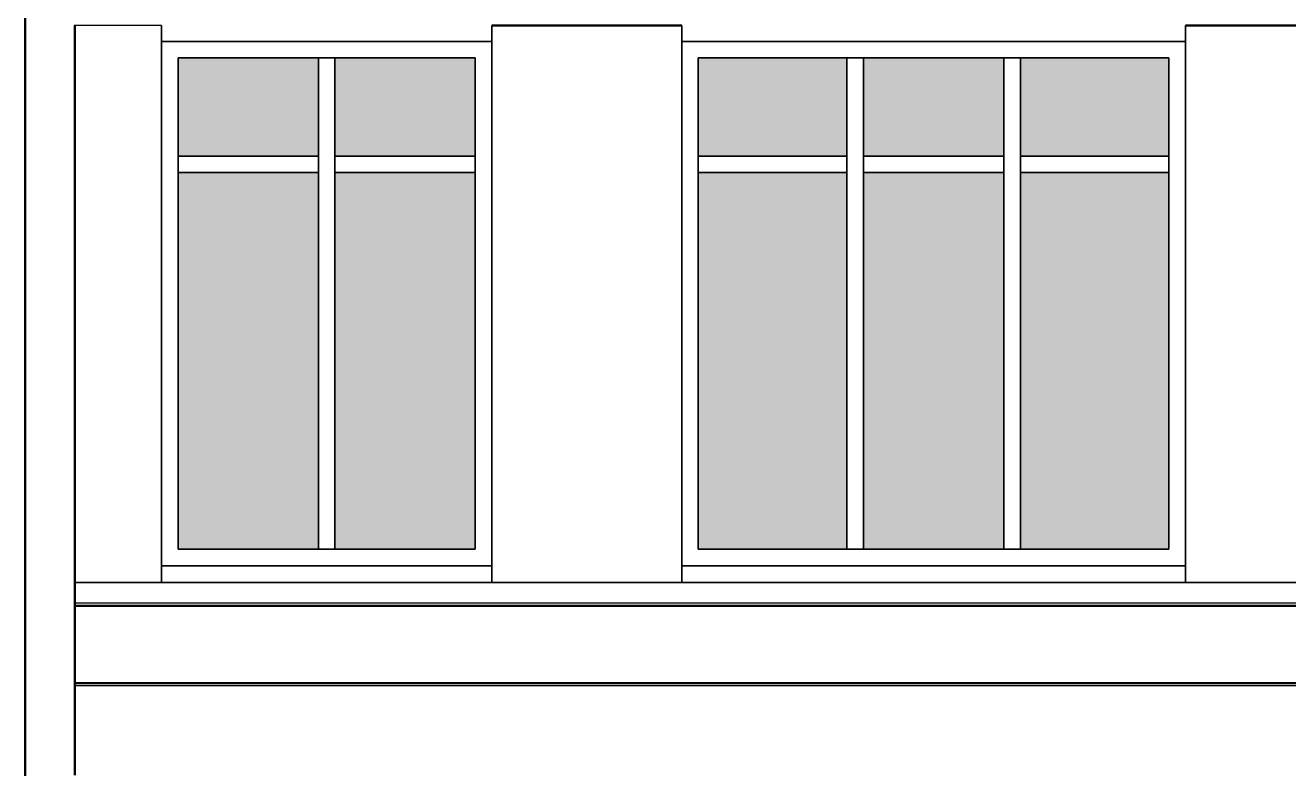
# Model space of a CAD drawing. Header units: metres. Extents: x -57 to 501, y 45 to 307.
# Drawn here: x 283.7 to 291.35, y 91.81 to 96.31 of the extents above; entities that cross this region are included whole.
import ezdxf

# ---------------------------------------------------------------- set-up
doc = ezdxf.new("R2010")
doc.units = ezdxf.units.M

msp = doc.modelspace()

# ---------------------------------------------------------------- hatches: boundary and pattern name
h = msp.add_hatch(color=256)
h.dxf.hatch_style = 1
h.set_gradient(color1=(147, 149, 152), name='HEMISPHERICAL')
h.paths.add_polyline_path([(285.4758, 95.4212), (284.6258, 95.4212), (284.6258, 93.1412), (285.4758, 93.1412)])
h.paths.add_polyline_path([(285.4758, 96.1155), (284.6258, 96.1155), (284.6258, 95.5212), (285.4758, 95.5212)])
h.paths.add_polyline_path([(286.4258, 95.4212), (285.5758, 95.4212), (285.5758, 93.1412), (286.4258, 93.1412)])
h.paths.add_polyline_path([(286.4258, 96.1155), (285.5758, 96.1155), (285.5758, 95.5212), (286.4258, 95.5212)])
h.paths.add_polyline_path([(288.6758, 95.4212), (287.7758, 95.4212), (287.7758, 93.1412), (288.6758, 93.1412)])
h.paths.add_polyline_path([(288.6758, 96.1155), (287.7758, 96.1155), (287.7758, 95.5212), (288.6758, 95.5212)])
h.paths.add_polyline_path([(289.6258, 95.4212), (288.7758, 95.4212), (288.7758, 93.1412), (289.6258, 93.1412)])
h.paths.add_polyline_path([(289.6258, 96.1155), (288.7758, 96.1155), (288.7758, 95.5212), (289.6258, 95.5212)])
h.paths.add_polyline_path([(290.6258, 95.4212), (289.7258, 95.4212), (289.7258, 93.1412), (290.6258, 93.1412)])
h.paths.add_polyline_path([(290.6258, 96.1155), (289.7258, 96.1155), (289.7258, 95.5212), (290.6258, 95.5212)])
h.paths.add_polyline_path([(292.8758, 95.4212), (291.9758, 95.4212), (291.9758, 93.1412), (292.8758, 93.1412)])
h.paths.add_polyline_path([(292.8758, 96.1155), (291.9758, 96.1155), (291.9758, 95.5212), (292.8758, 95.5212)])
h.paths.add_polyline_path([(293.8258, 95.4212), (292.9758, 95.4212), (292.9758, 93.1412), (293.8258, 93.1412)])
h.paths.add_polyline_path([(293.8258, 96.1155), (292.9758, 96.1155), (292.9758, 95.5212), (293.8258, 95.5212)])
h.paths.add_polyline_path([(294.8258, 95.4212), (293.9258, 95.4212), (293.9258, 93.1412), (294.8258, 93.1412)])
h.paths.add_polyline_path([(294.8258, 96.1155), (293.9258, 96.1155), (293.9258, 95.5212), (294.8258, 95.5212)])
h.paths.add_polyline_path([(297.0258, 95.4212), (296.1758, 95.4212), (296.1758, 93.1412), (297.0258, 93.1412)])
h.paths.add_polyline_path([(297.0258, 96.1155), (296.1758, 96.1155), (296.1758, 95.5212), (297.0258, 95.5212)])
h.paths.add_polyline_path([(297.9758, 95.4212), (297.1258, 95.4212), (297.1258, 93.1412), (297.9758, 93.1412)])
h.paths.add_polyline_path([(297.9758, 96.1155), (297.1258, 96.1155), (297.1258, 95.5212), (297.9758, 95.5212)])
h.paths.add_polyline_path([(300.5758, 95.4212), (299.7258, 95.4212), (299.7258, 93.1412), (300.5758, 93.1412)])
h.paths.add_polyline_path([(300.5758, 96.1155), (299.7258, 96.1155), (299.7258, 95.5212), (300.5758, 95.5212)])
h.paths.add_polyline_path([(301.5258, 95.4212), (300.6758, 95.4212), (300.6758, 93.1412), (301.5258, 93.1412)])
h.paths.add_polyline_path([(301.5258, 96.1155), (300.6758, 96.1155), (300.6758, 95.5212), (301.5258, 95.5212)])
h.paths.add_polyline_path([(303.7758, 95.4212), (302.8758, 95.4212), (302.8758, 93.1412), (303.7758, 93.1412)])
h.paths.add_polyline_path([(303.7758, 96.1155), (302.8758, 96.1155), (302.8758, 95.5212), (303.7758, 95.5212)])
h.paths.add_polyline_path([(304.7258, 95.4212), (303.8758, 95.4212), (303.8758, 93.1412), (304.7258, 93.1412)])
h.paths.add_polyline_path([(304.7258, 96.1155), (303.8758, 96.1155), (303.8758, 95.5212), (304.7258, 95.5212)])
h.paths.add_polyline_path([(305.7258, 95.4212), (304.8258, 95.4212), (304.8258, 93.1412), (305.7258, 93.1412)])
h.paths.add_polyline_path([(305.7258, 96.1155), (304.8258, 96.1155), (304.8258, 95.5212), (305.7258, 95.5212)])
h.paths.add_polyline_path([(307.9758, 95.4212), (307.0758, 95.4212), (307.0758, 93.1412), (307.9758, 93.1412)])
h.paths.add_polyline_path([(307.9758, 96.1155), (307.0758, 96.1155), (307.0758, 95.5212), (307.9758, 95.5212)])
h.paths.add_polyline_path([(308.9258, 95.4212), (308.0758, 95.4212), (308.0758, 93.1412), (308.9258, 93.1412)])
h.paths.add_polyline_path([(308.9258, 96.1155), (308.0758, 96.1155), (308.0758, 95.5212), (308.9258, 95.5212)])
h.paths.add_polyline_path([(309.9258, 95.4212), (309.0258, 95.4212), (309.0258, 93.1412), (309.9258, 93.1412)])
h.paths.add_polyline_path([(309.9258, 96.1155), (309.0258, 96.1155), (309.0258, 95.5212), (309.9258, 95.5212)])
h.paths.add_polyline_path([(312.1258, 95.4212), (311.2758, 95.4212), (311.2758, 93.1412), (312.1258, 93.1412)])
h.paths.add_polyline_path([(312.1258, 96.1155), (311.2758, 96.1155), (311.2758, 95.5212), (312.1258, 95.5212)])
h.paths.add_polyline_path([(313.0758, 95.4212), (312.2258, 95.4212), (312.2258, 93.1412), (313.0758, 93.1412)])
h.paths.add_polyline_path([(313.0758, 96.1155), (312.2258, 96.1155), (312.2258, 95.5212), (313.0758, 95.5212)])

# ---------------------------------------------------------------- linework, layer by layer
at = {"lineweight": 50}
for p, q in [((283.7008, 96.5555), (283.7008, 95.6884)), ((284.0008, 92.9412), (284.0008, 96.3112)), ((287.6758, 96.3112), (286.5258, 96.3112)), ((291.8758, 96.3112), (290.7258, 96.3112)), ((283.7008, 95.4691), (283.7008, 95.6884)), ((283.7008, 95.4166), (283.7008, 95.4691)), ((283.7008, 94.4691), (283.7008, 95.4166)), ((283.7008, 94.402), (283.7008, 94.4691)), ((283.7008, 94.2611), (283.7008, 94.402)), ((283.7008, 94.1212), (283.7008, 94.2611)), ((283.7008, 94.1212), (283.7008, 92.9412)), ((283.7008, 92.9412), (283.7008, 92.8462)), ((284.0008, 92.8712), (284.0008, 92.9412)), ((284.0008, 92.8655), (284.0008, 92.8712)), ((283.7008, 92.8462), (283.7008, 92.8308)), ((283.7008, 92.0112), (283.7008, 92.8308)), ((284.0008, 92.8262), (284.0008, 92.8655)), ((284.0008, 92.8155), (284.0008, 92.8262)), ((284.0008, 92.8155), (284.0008, 92.7995)), ((298.7008, 92.7995), (284.0008, 92.7995)), ((284.0008, 92.3315), (284.0008, 92.7995)), ((284.0008, 92.3315), (284.0008, 92.3155)), ((298.7008, 92.3315), (284.0008, 92.3315)), ((284.0008, 92.0604), (284.0008, 92.3155)), ((284.0008, 92.0604), (284.0008, 92.0472)), ((284.0008, 91.9469), (284.0008, 92.0472)), ((283.7008, 91.8931), (283.7008, 92.0112)), ((283.7008, 91.8149), (283.7008, 91.8931)), ((284.0008, 91.8429), (284.0008, 91.9469)), ((283.7008, 91.4691), (283.7008, 91.8149)), ((284.0008, 91.7739), (284.0008, 91.8429))]:
    msp.add_line(p, q, dxfattribs=at)
for p, q in [((284.0008, 96.3112), (284.0008, 96.3155)), ((284.5258, 96.3112), (284.0008, 96.3112)), ((284.1343, 92.8155), (284.0008, 92.8155)), ((284.2643, 92.8155), (284.1343, 92.8155)), ((284.4192, 92.8155), (284.2643, 92.8155)), ((284.5491, 92.8155), (284.4192, 92.8155)), ((284.704, 92.8155), (284.5491, 92.8155)), ((284.834, 92.8155), (284.704, 92.8155)), ((284.9889, 92.8155), (284.834, 92.8155)), ((285.1188, 92.8155), (284.9889, 92.8155)), ((285.2737, 92.8155), (285.1188, 92.8155)), ((285.4037, 92.8155), (285.2737, 92.8155)), ((285.5586, 92.8155), (285.4037, 92.8155)), ((285.6886, 92.8155), (285.5586, 92.8155)), ((285.8434, 92.8155), (285.6886, 92.8155)), ((285.9734, 92.8155), (285.8434, 92.8155)), ((286.1283, 92.8155), (285.9734, 92.8155)), ((286.2583, 92.8155), (286.1283, 92.8155)), ((286.4132, 92.8155), (286.2583, 92.8155)), ((286.4171, 92.8155), (286.4132, 92.8155)), ((298.7008, 92.8155), (286.4171, 92.8155)), ((298.7008, 92.3155), (284.0008, 92.3155))]:
    msp.add_line(p, q)
at = {"lineweight": 35}
for p, q in [((284.5258, 96.2155), (284.5258, 96.3112)), ((286.5258, 96.3112), (286.5258, 96.2155)), ((287.6758, 96.2155), (287.6758, 96.3112)), ((290.7258, 96.3112), (290.7258, 96.2155)), ((284.5258, 96.2155), (286.5258, 96.2155)), ((284.5258, 93.0412), (284.5258, 96.2155)), ((286.5258, 96.2155), (286.5258, 93.0412)), ((287.6758, 93.0412), (287.6758, 96.2155)), ((287.6758, 96.2155), (290.7258, 96.2155)), ((290.7258, 96.2155), (290.7258, 93.0412)), ((284.6258, 95.5212), (284.6258, 96.1155)), ((284.6258, 96.1155), (285.4758, 96.1155)), ((285.4758, 96.1155), (285.5758, 96.1155)), ((285.4758, 96.1155), (285.4758, 95.5212)), ((285.5758, 95.5212), (285.5758, 96.1155)), ((285.5758, 96.1155), (286.4258, 96.1155)), ((286.4258, 96.1155), (286.4258, 95.5212)), ((287.7758, 95.5212), (287.7758, 96.1155)), ((287.7758, 96.1155), (288.6758, 96.1155)), ((288.6758, 96.1155), (288.7758, 96.1155)), ((288.6758, 96.1155), (288.6758, 95.5212)), ((288.7758, 96.1155), (289.6258, 96.1155)), ((288.7758, 95.5212), (288.7758, 96.1155)), ((289.6258, 96.1155), (289.7258, 96.1155)), ((289.6258, 96.1155), (289.6258, 95.5212)), ((289.7258, 95.5212), (289.7258, 96.1155)), ((289.7258, 96.1155), (290.6258, 96.1155)), ((290.6258, 96.1155), (290.6258, 95.5212)), ((285.4758, 95.5212), (284.6258, 95.5212)), ((284.6258, 95.5212), (284.6258, 95.4212)), ((285.4758, 95.5212), (285.4758, 95.4212)), ((286.4258, 95.5212), (285.5758, 95.5212)), ((285.5758, 95.5212), (285.5758, 95.4212)), ((286.4258, 95.5212), (286.4258, 95.4212)), ((288.6758, 95.5212), (287.7758, 95.5212)), ((287.7758, 95.5212), (287.7758, 95.4212)), ((288.6758, 95.5212), (288.6758, 95.4212)), ((289.6258, 95.5212), (288.7758, 95.5212)), ((288.7758, 95.5212), (288.7758, 95.4212)), ((289.6258, 95.5212), (289.6258, 95.4212)), ((290.6258, 95.5212), (289.7258, 95.5212)), ((289.7258, 95.5212), (289.7258, 95.4212)), ((290.6258, 95.5212), (290.6258, 95.4212)), ((285.4758, 95.4212), (284.6258, 95.4212)), ((284.6258, 93.1412), (284.6258, 95.4212)), ((285.4758, 95.4212), (285.4758, 93.1412)), ((286.4258, 95.4212), (285.5758, 95.4212)), ((285.5758, 93.1412), (285.5758, 95.4212)), ((286.4258, 95.4212), (286.4258, 93.1412)), ((288.6758, 95.4212), (287.7758, 95.4212)), ((287.7758, 93.1412), (287.7758, 95.4212)), ((288.6758, 95.4212), (288.6758, 93.1412)), ((289.6258, 95.4212), (288.7758, 95.4212)), ((288.7758, 93.1412), (288.7758, 95.4212)), ((289.6258, 95.4212), (289.6258, 93.1412)), ((290.6258, 95.4212), (289.7258, 95.4212)), ((289.7258, 93.1412), (289.7258, 95.4212)), ((290.6258, 95.4212), (290.6258, 93.1412)), ((285.4758, 93.1412), (284.6258, 93.1412)), ((285.4758, 93.1412), (285.5758, 93.1412)), ((286.4258, 93.1412), (285.5758, 93.1412)), ((288.6758, 93.1412), (287.7758, 93.1412)), ((288.6758, 93.1412), (288.7758, 93.1412)), ((289.6258, 93.1412), (288.7758, 93.1412)), ((289.6258, 93.1412), (289.7258, 93.1412)), ((290.6258, 93.1412), (289.7258, 93.1412)), ((286.5258, 93.0412), (284.5258, 93.0412)), ((284.5258, 92.9412), (284.5258, 93.0412)), ((286.5258, 93.0412), (286.5258, 92.9412)), ((290.7258, 93.0412), (287.6758, 93.0412)), ((287.6758, 92.9412), (287.6758, 93.0412)), ((290.7258, 93.0412), (290.7258, 92.9412)), ((284.0008, 92.9412), (284.5258, 92.9412)), ((284.5258, 92.9412), (286.4171, 92.9412)), ((286.4171, 92.9412), (286.5258, 92.9412)), ((286.5258, 92.9412), (287.6758, 92.9412)), ((287.6758, 92.9412), (289.5505, 92.9412)), ((289.5505, 92.9412), (290.7258, 92.9412)), ((290.7258, 92.9412), (291.8758, 92.9412))]:
    msp.add_line(p, q, dxfattribs=at)

doc.saveas('drawing.dxf')
